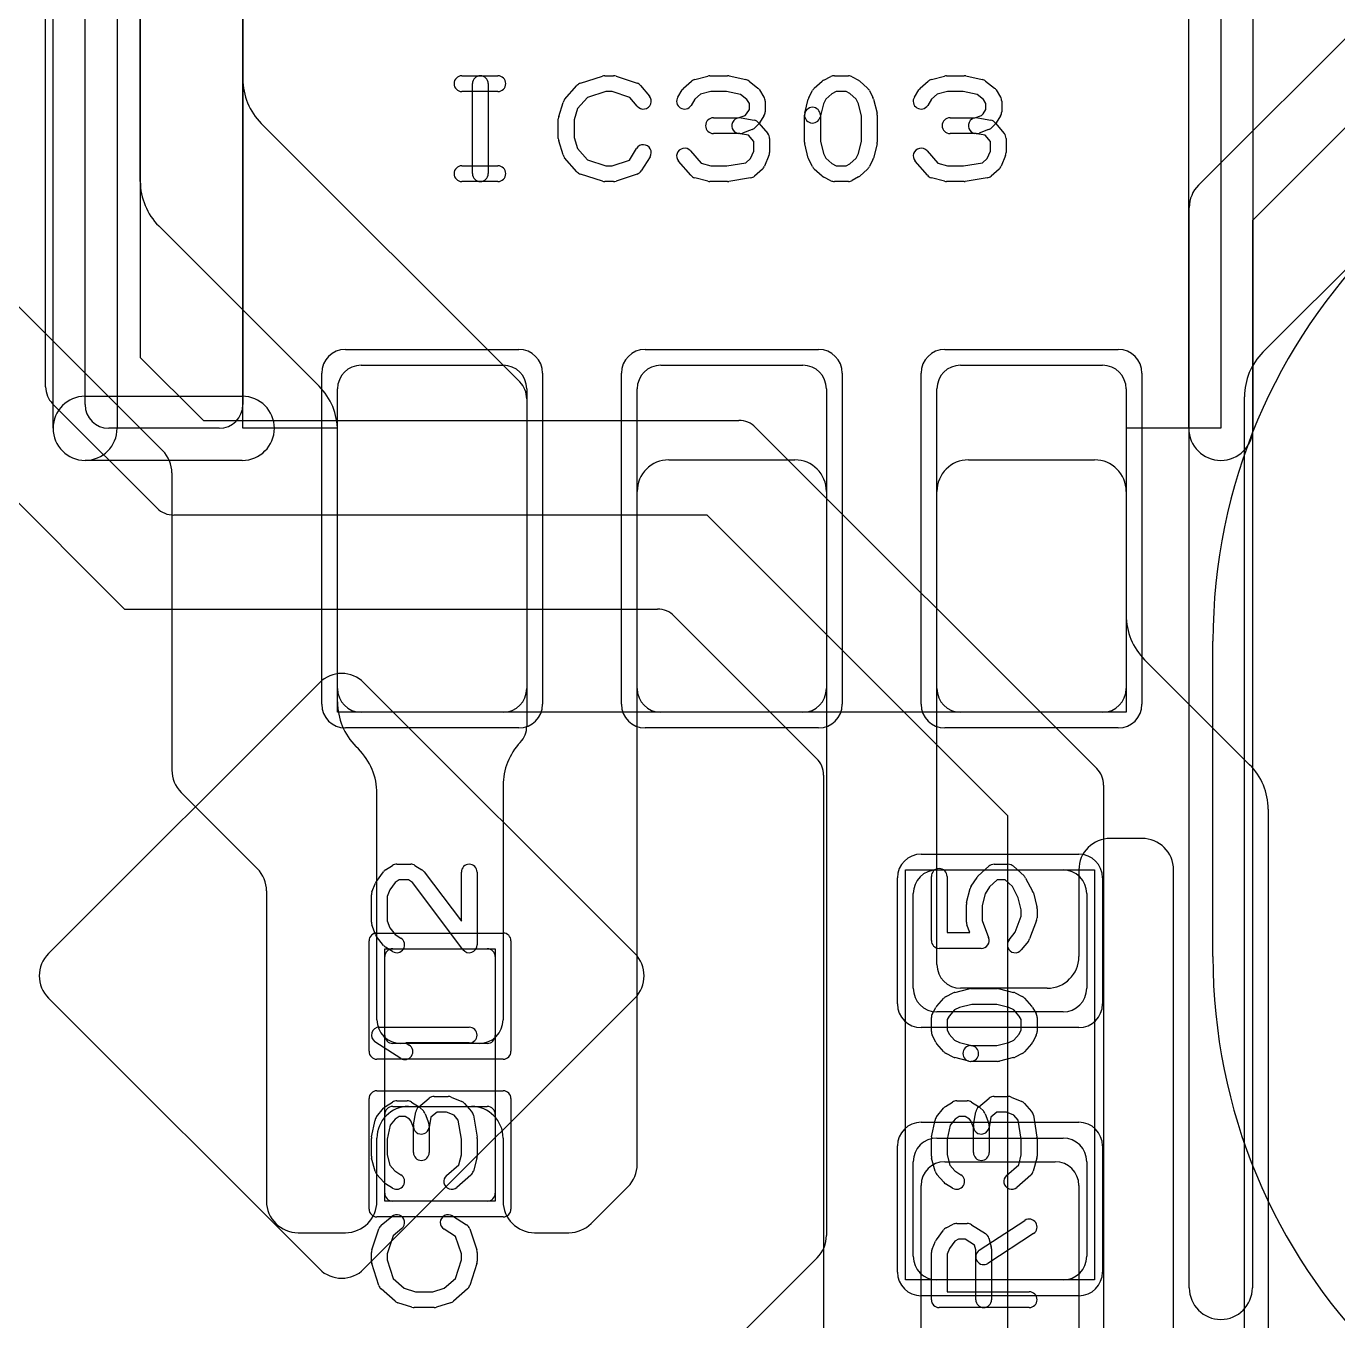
# Model space of a CAD drawing. Extents: x -3.2 to 23.2, y -0.5 to 25.
# Drawn here: x 12.538 to 16.696, y 12.896 to 17 of the extents above; entities that cross this region are included whole.
import ezdxf

# ---------------------------------------------------------------- set-up
doc = ezdxf.new("R2010")
doc.units = 0
for name, color, linetype in [('L1', 3, 'CONTINUOUS'), ('L4', 3, 'CONTINUOUS'), ('MetalMask-A', 176, 'CONTINUOUS'), ('PartsArea-A', 111, 'CONTINUOUS'), ('PartsSilk-A', 221, 'CONTINUOUS'), ('Resist-A', 2, 'CONTINUOUS'), ('Silk-A', 140, 'CONTINUOUS')]:
    doc.layers.add(name, color=color, linetype=linetype)

msp = doc.modelspace()

# ---------------------------------------------------------------- linework, layer by layer
at = {"layer": 'L1'}
for p, q in [((13.225, 18.625), (13.225, 16.83284)), ((12.9, 16.50784), (12.9, 18.125)), ((13.28358, 16.69142), (14.10304, 15.87196)), ((13.46642, 15.85858), (12.95858, 16.36642)), ((12.40396, 16.22104), (12.97071, 15.65429)), ((13.6, 15.925), (14.05, 15.925)), ((14.55, 15.925), (15, 15.925)), ((15.5, 15.925), (15.95, 15.925)), ((13.525, 14.9), (13.525, 15.85)), ((14.125, 15.85), (14.125, 14.9)), ((14.475, 14.9), (14.475, 15.85)), ((15.075, 15.85), (15.075, 14.9)), ((15.425, 14.9), (15.425, 15.85)), ((16.025, 15.85), (16.025, 14.9)), ((14.125, 15.81895), (14.125, 14.78089)), ((13.525, 14.85784), (13.525, 15.71716)), ((14.575, 15.625), (14.975, 15.625)), ((15.525, 15.625), (15.925, 15.625)), ((13, 15.58358), (13, 14.64142)), ((14.475, 13.39142), (14.475, 15.525)), ((15.075, 15.525), (15.075, 13.16642)), ((15.425, 14.02497), (15.425, 15.525)), ((16.025, 15.525), (16.025, 15.13284)), ((16.08358, 14.99142), (16.41642, 14.65858)), ((14.05, 14.825), (13.6, 14.825)), ((15, 14.825), (14.55, 14.825)), ((15.95, 14.825), (15.5, 14.825)), ((13.59142, 14.70858), (13.58358, 14.71642)), ((13.02929, 14.57071), (13.27071, 14.32929)), ((13.65, 13.84997), (13.65, 14.56716)), ((14.05, 14.59216), (14.05, 13.84997)), ((16.475, 14.51716), (16.475, 11.95784)), ((16.075, 14.425), (15.975, 14.425)), ((15.425, 14.325), (15.825, 14.325)), ((15.875, 14.325), (15.875, 14.05)), ((16.175, 12.25), (16.175, 14.325)), ((13.3, 14.25858), (13.3, 13.275)), ((15.35, 13.95), (15.35, 14.25)), ((15.9, 14.25), (15.9, 13.95)), ((13.7, 14.075), (14, 14.075)), ((13.675, 13.8), (13.675, 14.05)), ((14.025, 14.05), (14.025, 13.8)), ((15.775, 13.95), (15.49997, 13.95)), ((15.825, 13.875), (15.425, 13.875)), ((14, 13.775), (13.7, 13.775)), ((13.97503, 13.775), (13.72497, 13.775)), ((13.7, 13.575), (14, 13.575)), ((13.75, 13.575), (13.95, 13.575)), ((13.675, 13.3), (13.675, 13.55)), ((14.025, 13.55), (14.025, 13.3)), ((13.65, 13.275), (13.65, 13.475)), ((14.05, 13.475), (14.05, 13.275)), ((15.425, 13.475), (15.825, 13.475)), ((15.35, 13.1), (15.35, 13.4)), ((15.44997, 13.4), (15.80003, 13.4)), ((15.9, 13.4), (15.9, 13.1)), ((14.32929, 13.20429), (14.44571, 13.32071)), ((15.375, 12.725), (15.375, 13.32503)), ((15.875, 13.32503), (15.875, 12.525)), ((14, 13.275), (13.7, 13.275)), ((13.4, 13.175), (13.55, 13.175)), ((14.15, 13.175), (14.25858, 13.175)), ((15.04571, 13.09571), (14.47929, 12.52929)), ((15.825, 13.025), (15.425, 13.025))]:
    msp.add_line(p, q, dxfattribs=at)
for centre, radius, start, end in [((13.425, 16.83284), 0.2, 180, -135), ((13.1, 16.50784), 0.2, 180, -135), ((13.6, 15.85), 0.075, 90, 180), ((14.05, 15.85), 0.075, 0, 90), ((14.55, 15.85), 0.075, 90, 180), ((15, 15.85), 0.075, 0, 90), ((15.5, 15.85), 0.075, 90, 180), ((15.95, 15.85), 0.075, 0, 90), ((13.325, 15.71716), 0.2, 0, 45), ((14.05003, 15.81895), 0.07497, 0, 45), ((12.9, 15.58358), 0.1, 0, 45), ((14.575, 15.525), 0.1, 90, 180), ((14.975, 15.525), 0.1, 0, 90), ((15.525, 15.525), 0.1, 90, 180), ((15.925, 15.525), 0.1, 0, 90), ((16.225, 15.13284), 0.2, 180, -135), ((13.6, 14.9), 0.075, 180, -90), ((14.05, 14.9), 0.075, -90, 0), ((14.55, 14.9), 0.075, 180, -90), ((15, 14.9), 0.075, -90, 0), ((15.5, 14.9), 0.075, 180, -90), ((15.95, 14.9), 0.075, -90, 0), ((13.725, 14.85784), 0.2, 180, -135), ((14.05003, 14.78089), 0.07497, -43.34614, 0), ((14.25, 14.59216), 0.2, 136.65729, 180), ((13.45, 14.56716), 0.2, 0, 45), ((13.1, 14.64142), 0.1, 180, -135), ((16.275, 14.51716), 0.2, 0, 45), ((15.975, 14.325), 0.1, 90, 180), ((16.075, 14.325), 0.1, 0, 90), ((13.2, 14.25858), 0.1, 0, 45), ((15.425, 14.25), 0.075, 90, 180), ((15.825, 14.25), 0.075, 0, 90), ((13.7, 14.05), 0.025, 90, 180), ((14, 14.05), 0.025, 0, 90), ((15.49997, 14.02497), 0.07497, 180, -90), ((15.775, 14.05), 0.1, -90, 0), ((15.425, 13.95), 0.075, 180, -90), ((15.825, 13.95), 0.075, -90, 0), ((13.72497, 13.84997), 0.07497, 180, -90), ((13.97503, 13.84997), 0.07497, -90, 0), ((13.7, 13.8), 0.025, 180, -90), ((14, 13.8), 0.025, -90, 0), ((13.75, 13.475), 0.1, 90, 180), ((13.7, 13.55), 0.025, 90, 180), ((13.95, 13.475), 0.1, 0, 90), ((14, 13.55), 0.025, 0, 90), ((15.425, 13.4), 0.075, 90, 180), ((15.825, 13.4), 0.075, 0, 90), ((14.375, 13.39142), 0.1, -45, 0), ((15.44997, 13.32503), 0.07497, 90, 180), ((15.80003, 13.32503), 0.07497, 0, 90), ((13.4, 13.275), 0.1, 180, -90), ((13.55, 13.275), 0.1, -90, 0), ((13.7, 13.3), 0.025, 180, -90), ((14, 13.3), 0.025, -90, 0), ((14.15, 13.275), 0.1, 180, -90), ((14.25858, 13.275), 0.1, -90, -45), ((14.975, 13.16642), 0.1, -45, 0), ((15.425, 13.1), 0.075, 180, -90), ((15.825, 13.1), 0.075, -90, 0)]:
    msp.add_arc(centre, radius, start, end, dxfattribs=at)
at = {"layer": 'L4'}
for p, q in [((12.9, 18.35823), (12.9, 15.95)), ((12.6, 15.85605), (12.6, 18.27146)), ((16.45858, 15.96642), (17.425, 16.93284)), ((11.9652, 16.03634), (12.85, 15.15154)), ((12.9, 15.95), (13.1, 15.75)), ((12.95304, 15.47196), (12.62196, 15.80304)), ((16.4, 12.6), (16.4, 15.825)), ((13.1, 15.75), (14.79751, 15.75)), ((14.85052, 15.72804), (15.9316, 14.64696)), ((14.69646, 15.45), (13.00605, 15.45)), ((15.65, 14.49646), (14.69646, 15.45)), ((12.85, 15.15154), (14.53958, 15.15154)), ((14.59261, 15.12957), (15.04366, 14.67855)), ((13.46763, 14.9185), (12.60904, 14.05991)), ((14.46762, 14.05991), (13.60903, 14.9185)), ((15.06563, 14.62552), (15.06563, 11.66896)), ((15.95356, 14.59395), (15.95356, 12.2)), ((15.65, 11.82749), (15.65, 14.49646)), ((12.60904, 13.91849), (13.46762, 13.05991)), ((13.60904, 13.05991), (14.46762, 13.91849))]:
    msp.add_line(p, q, dxfattribs=at)
for centre, radius, start, end in [((16.6, 15.825), 0.2, 135, 180), ((12.67497, 15.85605), 0.07497, 180, -135), ((14.79751, 15.67503), 0.07497, 45, 90), ((13.00605, 15.52497), 0.07497, -135, -90), ((14.53958, 15.07654), 0.075, 45, 90), ((13.53833, 14.8478), 0.09998, 45, 135), ((14.99063, 14.62552), 0.075, 0, 45), ((15.87859, 14.59395), 0.07497, 0, 45), ((12.67975, 13.9892), 0.1, 135, -135), ((14.39691, 13.9892), 0.1, -45, 45), ((13.53833, 13.13062), 0.1, -135, -45)]:
    msp.add_arc(centre, radius, start, end, dxfattribs=at)
at = {"layer": 'MetalMask-A'}
for p, q in [((13.6, 15.925), (14.05, 15.925)), ((14.55, 15.925), (15, 15.925)), ((15.5, 15.925), (15.95, 15.925)), ((13.525, 14.9), (13.525, 15.85)), ((14.125, 15.85), (14.125, 14.9)), ((14.475, 14.9), (14.475, 15.85)), ((15.075, 15.85), (15.075, 14.9)), ((15.425, 14.9), (15.425, 15.85)), ((16.025, 15.85), (16.025, 14.9)), ((14.05, 14.825), (13.6, 14.825)), ((15, 14.825), (14.55, 14.825)), ((15.95, 14.825), (15.5, 14.825)), ((15.425, 14.325), (15.825, 14.325)), ((15.35, 13.95), (15.35, 14.25)), ((15.9, 14.25), (15.9, 13.95)), ((13.7, 14.075), (14, 14.075)), ((13.675, 13.8), (13.675, 14.05)), ((14.025, 14.05), (14.025, 13.8)), ((15.825, 13.875), (15.425, 13.875)), ((14, 13.775), (13.7, 13.775)), ((13.7, 13.575), (14, 13.575)), ((13.675, 13.3), (13.675, 13.55)), ((14.025, 13.55), (14.025, 13.3)), ((15.425, 13.475), (15.825, 13.475)), ((15.35, 13.1), (15.35, 13.4)), ((15.9, 13.4), (15.9, 13.1)), ((14, 13.275), (13.7, 13.275)), ((15.825, 13.025), (15.425, 13.025))]:
    msp.add_line(p, q, dxfattribs=at)
for centre, radius, start, end in [((13.6, 15.85), 0.075, 90, 180), ((14.05, 15.85), 0.075, 0, 90), ((14.55, 15.85), 0.075, 90, 180), ((15, 15.85), 0.075, 0, 90), ((15.5, 15.85), 0.075, 90, 180), ((15.95, 15.85), 0.075, 0, 90), ((13.6, 14.9), 0.075, 180, -90), ((14.05, 14.9), 0.075, -90, 0), ((14.55, 14.9), 0.075, 180, -90), ((15, 14.9), 0.075, -90, 0), ((15.5, 14.9), 0.075, 180, -90), ((15.95, 14.9), 0.075, -90, 0), ((15.425, 14.25), 0.075, 90, 180), ((15.825, 14.25), 0.075, 0, 90), ((13.7, 14.05), 0.025, 90, 180), ((14, 14.05), 0.025, 0, 90), ((15.425, 13.95), 0.075, 180, -90), ((15.825, 13.95), 0.075, -90, 0), ((13.7, 13.8), 0.025, 180, -90), ((14, 13.8), 0.025, -90, 0), ((13.7, 13.55), 0.025, 90, 180), ((14, 13.55), 0.025, 0, 90), ((15.425, 13.4), 0.075, 90, 180), ((15.825, 13.4), 0.075, 0, 90), ((13.7, 13.3), 0.025, 180, -90), ((14, 13.3), 0.025, -90, 0), ((15.425, 13.1), 0.075, 180, -90), ((15.825, 13.1), 0.075, -90, 0)]:
    msp.add_arc(centre, radius, start, end, dxfattribs=at)
at = {"layer": 'PartsArea-A'}
for p, q in [((13.225, 15.725), (13.225, 17.525)), ((16.325, 17.525), (16.325, 15.725)), ((13.525, 15.725), (13.225, 15.725)), ((13.525, 14.825), (13.525, 15.725)), ((16.325, 15.725), (16.025, 15.725)), ((16.025, 15.725), (16.025, 14.825)), ((16.025, 14.825), (13.525, 14.825)), ((15.325, 13.025), (15.325, 14.325)), ((15.325, 14.325), (15.925, 14.325)), ((15.925, 14.325), (15.925, 13.025)), ((13.675, 13.275), (13.675, 14.075)), ((13.675, 14.075), (14.025, 14.075)), ((14.025, 14.075), (14.025, 13.275)), ((14.025, 13.275), (13.675, 13.275)), ((15.925, 13.025), (15.325, 13.025))]:
    msp.add_line(p, q, dxfattribs=at)
at = {"layer": 'PartsSilk-A'}
for p, q in [((12.6234, 15.725), (12.6234, 17.525)), ((16.2234, 15.725), (16.2234, 17.525)), ((16.4266, 17.525), (16.4266, 15.725)), ((12.725, 15.8), (12.725, 17.45)), ((12.8266, 17.4234), (12.8266, 15.725)), ((13.225, 17.45), (13.225, 15.8)), ((13.91944, 16.84259), (14.03333, 16.84259)), ((14.29516, 16.81918), (14.3646, 16.8414)), ((14.37222, 16.84259), (14.4, 16.84259)), ((14.4079, 16.84131), (14.47457, 16.81909)), ((14.65745, 16.83064), (14.69912, 16.84175)), ((14.70556, 16.84259), (14.76111, 16.84259)), ((14.76626, 16.84205), (14.81904, 16.83094)), ((15.0666, 16.82884), (15.08882, 16.83995)), ((15.1, 16.84259), (15.14444, 16.84259)), ((15.15684, 16.8393), (15.17629, 16.82819)), ((15.40745, 16.83064), (15.44912, 16.84175)), ((15.45556, 16.84259), (15.51111, 16.84259)), ((15.51626, 16.84205), (15.56904, 16.83094)), ((13.95278, 16.53241), (13.95278, 16.81759)), ((14.00278, 16.81759), (14.00278, 16.53241)), ((14.24508, 16.76739), (14.28397, 16.81183)), ((14.48588, 16.81137), (14.51365, 16.77804)), ((14.6038, 16.77529), (14.61769, 16.79751)), ((14.62228, 16.80295), (14.64728, 16.82517)), ((14.82951, 16.826), (14.85729, 16.80378)), ((14.86287, 16.79751), (14.87676, 16.77529)), ((15.03617, 16.80295), (15.06117, 16.82517)), ((15.1805, 16.82517), (15.2055, 16.80295)), ((15.3538, 16.77529), (15.36769, 16.79751)), ((15.37228, 16.80295), (15.39728, 16.82517)), ((15.57951, 16.826), (15.60729, 16.80378)), ((15.61287, 16.79751), (15.62676, 16.77529)), ((14.03333, 16.79259), (13.91944, 16.79259)), ((14.22614, 16.71394), (14.24003, 16.75839)), ((14.31702, 16.77368), (14.28618, 16.73844)), ((14.37612, 16.79259), (14.31702, 16.77368)), ((14.39594, 16.79259), (14.37612, 16.79259)), ((14.45202, 16.7739), (14.39594, 16.79259)), ((14.47523, 16.74604), (14.45202, 16.7739)), ((14.65818, 16.76796), (14.6462, 16.74879)), ((14.67606, 16.78385), (14.65818, 16.76796)), ((14.70884, 16.79259), (14.67606, 16.78385)), ((14.75851, 16.79259), (14.70884, 16.79259)), ((14.80292, 16.78324), (14.75851, 16.79259)), ((14.82273, 16.7674), (14.80292, 16.78324)), ((14.83056, 16.75487), (14.82273, 16.7674)), ((14.83056, 16.73587), (14.83056, 16.75487)), ((14.88056, 16.76204), (14.88056, 16.7287)), ((15.00631, 16.72365), (15.01742, 16.7681)), ((15.01931, 16.77322), (15.03042, 16.79544)), ((15.07299, 16.76877), (15.06526, 16.75331)), ((15.09192, 16.7856), (15.07299, 16.76877)), ((15.1059, 16.79259), (15.09192, 16.7856)), ((15.1378, 16.79259), (15.1059, 16.79259)), ((15.14923, 16.78606), (15.1378, 16.79259)), ((15.16868, 16.76877), (15.14923, 16.78606)), ((15.17641, 16.75331), (15.16868, 16.76877)), ((15.21125, 16.79544), (15.22236, 16.77322)), ((15.22425, 16.7681), (15.23536, 16.72365)), ((15.40818, 16.76796), (15.3962, 16.74879)), ((15.42606, 16.78385), (15.40818, 16.76796)), ((15.45884, 16.79259), (15.42606, 16.78385)), ((15.50851, 16.79259), (15.45884, 16.79259)), ((15.55292, 16.78324), (15.50851, 16.79259)), ((15.57273, 16.7674), (15.55292, 16.78324)), ((15.58056, 16.75487), (15.57273, 16.7674)), ((15.58056, 16.73587), (15.58056, 16.75487)), ((15.63056, 16.76204), (15.63056, 16.7287)), ((14.28618, 16.73844), (14.275, 16.70266)), ((14.7956, 16.70926), (14.8168, 16.71697)), ((14.8168, 16.71697), (14.82198, 16.72215)), ((14.82198, 16.72215), (14.83056, 16.73587)), ((14.87676, 16.71545), (14.86287, 16.69323)), ((15.00556, 16.63241), (15.00556, 16.71759)), ((15.06526, 16.75331), (15.05481, 16.71153)), ((15.05556, 16.71759), (15.05556, 16.63549)), ((15.18611, 16.71451), (15.17641, 16.75331)), ((15.18611, 16.63549), (15.18611, 16.71451)), ((15.23611, 16.71759), (15.23611, 16.63241)), ((15.5456, 16.70926), (15.5668, 16.71697)), ((15.5668, 16.71697), (15.57198, 16.72215)), ((15.57198, 16.72215), (15.58056, 16.73587)), ((15.62676, 16.71545), (15.61287, 16.69323)), ((14.225, 16.64352), (14.225, 16.70648)), ((14.275, 16.70266), (14.275, 16.64734)), ((14.71667, 16.70926), (14.7956, 16.70926)), ((14.80438, 16.70887), (14.84605, 16.70146)), ((14.8391, 16.67187), (14.80854, 16.66076)), ((14.85935, 16.6888), (14.84824, 16.67769)), ((14.86088, 16.69285), (14.88865, 16.65952)), ((15.46667, 16.70926), (15.5456, 16.70926)), ((15.55438, 16.70887), (15.59605, 16.70146)), ((15.5891, 16.67187), (15.55854, 16.66076)), ((15.60935, 16.6888), (15.59824, 16.67769)), ((15.61088, 16.69285), (15.63865, 16.65952)), ((14.24003, 16.59161), (14.22614, 16.63606)), ((14.275, 16.64734), (14.28618, 16.61156)), ((14.8, 16.65926), (14.71667, 16.65926)), ((14.82831, 16.65383), (14.79562, 16.65965)), ((14.84444, 16.63447), (14.82831, 16.65383)), ((14.84444, 16.60407), (14.84444, 16.63447)), ((14.89444, 16.64352), (14.89444, 16.59907)), ((15.05556, 16.63549), (15.06526, 16.59669)), ((15.17641, 16.59669), (15.18611, 16.63549)), ((15.55, 16.65926), (15.46667, 16.65926)), ((15.57831, 16.65383), (15.54562, 16.65965)), ((15.59444, 16.63447), (15.57831, 16.65383)), ((15.59444, 16.60407), (15.59444, 16.63447)), ((15.64444, 16.64352), (15.64444, 16.59907)), ((14.28618, 16.61156), (14.31702, 16.57632)), ((14.45023, 16.5755), (14.47324, 16.61232)), ((14.64381, 16.60442), (14.67769, 16.56571)), ((14.83468, 16.58063), (14.84444, 16.60407)), ((14.89252, 16.58946), (14.87864, 16.55613)), ((15.01742, 16.5819), (15.00631, 16.62635)), ((15.06526, 16.59669), (15.07299, 16.58123)), ((15.16868, 16.58123), (15.17641, 16.59669)), ((15.23536, 16.62635), (15.22425, 16.5819)), ((15.39381, 16.60442), (15.42769, 16.56571)), ((15.58468, 16.58063), (15.59444, 16.60407)), ((15.64252, 16.58946), (15.62864, 16.55613)), ((13.91944, 16.55741), (14.03333, 16.55741)), ((14.28397, 16.53817), (14.24508, 16.58261)), ((14.31702, 16.57632), (14.37612, 16.55741)), ((14.37612, 16.55741), (14.39594, 16.55741)), ((14.39594, 16.55741), (14.45023, 16.5755)), ((14.51564, 16.58582), (14.48787, 16.54138)), ((14.64508, 16.52706), (14.60619, 16.5715)), ((14.67769, 16.56571), (14.70884, 16.55741)), ((14.70884, 16.55741), (14.75912, 16.55741)), ((14.75912, 16.55741), (14.81941, 16.56705)), ((14.81941, 16.56705), (14.83468, 16.58063)), ((14.87217, 16.54705), (14.84717, 16.52483)), ((15.03042, 16.55456), (15.01931, 16.57678)), ((15.06117, 16.52483), (15.03617, 16.54705)), ((15.07299, 16.58123), (15.09192, 16.5644)), ((15.09192, 16.5644), (15.1059, 16.55741)), ((15.1059, 16.55741), (15.1378, 16.55741)), ((15.1378, 16.55741), (15.14923, 16.56394)), ((15.14923, 16.56394), (15.16868, 16.58123)), ((15.2055, 16.54705), (15.1805, 16.52483)), ((15.22236, 16.57678), (15.21125, 16.55456)), ((15.39508, 16.52706), (15.35619, 16.5715)), ((15.42769, 16.56571), (15.45884, 16.55741)), ((15.45884, 16.55741), (15.50912, 16.55741)), ((15.50912, 16.55741), (15.56941, 16.56705)), ((15.56941, 16.56705), (15.58468, 16.58063)), ((15.62217, 16.54705), (15.59717, 16.52483)), ((14.03333, 16.50741), (13.91944, 16.50741)), ((14.3646, 16.5086), (14.29516, 16.53082)), ((14.4, 16.50741), (14.37222, 16.50741)), ((14.47457, 16.53091), (14.4079, 16.50869)), ((14.69912, 16.50825), (14.65745, 16.51936)), ((14.76111, 16.50741), (14.70556, 16.50741)), ((14.83451, 16.51883), (14.76506, 16.50772)), ((15.08882, 16.51005), (15.0666, 16.52116)), ((15.14444, 16.50741), (15.1, 16.50741)), ((15.17629, 16.52181), (15.15684, 16.5107)), ((15.44912, 16.50825), (15.40745, 16.51936)), ((15.51111, 16.50741), (15.45556, 16.50741)), ((15.58451, 16.51883), (15.51506, 16.50772)), ((12.725, 15.8266), (13.2234, 15.8266)), ((13.15, 15.725), (12.8, 15.725)), ((13.2234, 15.6234), (12.725, 15.6234)), ((13.71296, 14.34306), (13.75741, 14.34306)), ((15.60648, 14.34306), (15.65093, 14.34306)), ((13.6483, 14.28831), (13.67052, 14.31887)), ((13.67749, 14.32537), (13.69971, 14.33926)), ((13.77066, 14.33926), (13.79288, 14.32537)), ((13.79961, 14.3192), (13.91759, 14.16233)), ((13.91759, 14.16233), (13.91759, 14.31806)), ((13.96759, 14.31806), (13.96759, 14.0875)), ((15.40741, 14.10139), (15.40741, 14.30417)), ((15.45741, 14.30417), (15.45741, 14.12639)), ((15.53383, 14.27359), (15.55235, 14.30137)), ((15.55625, 14.30593), (15.58958, 14.33649)), ((15.66783, 14.33649), (15.70116, 14.30593)), ((13.6342, 14.25511), (13.64531, 14.28289)), ((13.69057, 14.26143), (13.68241, 14.24102)), ((13.70811, 14.28554), (13.69057, 14.26143)), ((13.72013, 14.29306), (13.70811, 14.28554)), ((13.75024, 14.29306), (13.72013, 14.29306)), ((13.76244, 14.28543), (13.75024, 14.29306)), ((13.92261, 14.07247), (13.76244, 14.28543)), ((15.51927, 14.22134), (15.53038, 14.26578)), ((15.59227, 14.27112), (15.57783, 14.24946)), ((15.61621, 14.29306), (15.59227, 14.27112)), ((15.6412, 14.29306), (15.61621, 14.29306)), ((15.66421, 14.27196), (15.6412, 14.29306)), ((15.68297, 14.23678), (15.66421, 14.27196)), ((15.70632, 14.29926), (15.72854, 14.25759)), ((13.63241, 14.15972), (13.63241, 14.24583)), ((13.68241, 14.24102), (13.68241, 14.16412)), ((15.57783, 14.24946), (15.56852, 14.2122)), ((15.69259, 14.19831), (15.68297, 14.23678)), ((15.73073, 14.25189), (15.74184, 14.20745)), ((15.51852, 14.15972), (15.51852, 14.21528)), ((15.56852, 14.2122), (15.56852, 14.16432)), ((15.6734, 14.12784), (15.69259, 14.17821)), ((15.69259, 14.17821), (15.69259, 14.19831)), ((15.74259, 14.20139), (15.74259, 14.17361)), ((13.64503, 14.12063), (13.63392, 14.15118)), ((13.68241, 14.16412), (13.69061, 14.14158)), ((13.69061, 14.14158), (13.7076, 14.12033)), ((15.52946, 14.12639), (15.52016, 14.15082)), ((15.56852, 14.16432), (15.5891, 14.11029)), ((15.74095, 14.16471), (15.71873, 14.10638)), ((13.67122, 14.08577), (13.649, 14.11355)), ((13.7076, 14.12033), (13.72621, 14.1087)), ((15.45741, 14.12639), (15.52946, 14.12639)), ((15.65363, 14.10312), (15.6734, 14.12784)), ((15.71489, 14.09966), (15.69267, 14.07188)), ((13.69971, 14.0663), (13.67749, 14.08019)), ((15.56574, 14.07639), (15.43241, 14.07639)), ((15.45456, 13.92375), (15.47678, 13.93486)), ((15.4819, 13.93675), (15.52635, 13.94786)), ((15.53241, 13.94861), (15.61759, 13.94861)), ((15.62365, 13.94786), (15.6681, 13.93675)), ((15.67322, 13.93486), (15.69544, 13.92375)), ((15.4107, 13.86934), (15.42181, 13.88879)), ((15.42483, 13.893), (15.44705, 13.918)), ((15.49669, 13.88891), (15.48123, 13.88118)), ((15.53549, 13.89861), (15.49669, 13.88891)), ((15.61451, 13.89861), (15.53549, 13.89861)), ((15.65331, 13.88891), (15.61451, 13.89861)), ((15.66877, 13.88118), (15.65331, 13.88891)), ((15.70295, 13.918), (15.72517, 13.893)), ((15.72819, 13.88879), (15.7393, 13.86934)), ((15.40741, 13.8125), (15.40741, 13.85694)), ((15.46394, 13.86173), (15.45741, 13.8503)), ((15.45741, 13.8503), (15.45741, 13.8184)), ((15.48123, 13.88118), (15.46394, 13.86173)), ((15.68606, 13.86173), (15.66877, 13.88118)), ((15.69259, 13.8503), (15.68606, 13.86173)), ((15.69259, 13.8184), (15.69259, 13.8503)), ((15.74259, 13.85694), (15.74259, 13.8125)), ((13.65741, 13.82639), (13.94259, 13.82639)), ((15.45741, 13.8184), (15.4644, 13.80442)), ((15.4644, 13.80442), (15.48123, 13.78549)), ((15.66877, 13.78549), (15.6856, 13.80442)), ((15.6856, 13.80442), (15.69259, 13.8184)), ((13.7253, 13.72763), (13.64382, 13.78041)), ((13.94259, 13.77639), (13.74199, 13.77639)), ((13.74199, 13.77639), (13.75248, 13.76959)), ((15.42116, 13.7791), (15.41005, 13.80132)), ((15.44705, 13.74867), (15.42483, 13.77367)), ((15.48123, 13.78549), (15.49669, 13.77776)), ((15.49669, 13.77776), (15.53847, 13.76731)), ((15.53241, 13.76806), (15.61451, 13.76806)), ((15.61451, 13.76806), (15.65331, 13.77776)), ((15.65331, 13.77776), (15.66877, 13.78549)), ((15.72517, 13.77367), (15.70295, 13.74867)), ((15.73995, 13.80132), (15.72884, 13.7791)), ((15.47678, 13.73181), (15.45456, 13.74292)), ((15.52635, 13.71881), (15.4819, 13.72992)), ((15.6681, 13.72992), (15.62365, 13.71881)), ((15.69544, 13.74292), (15.67322, 13.73181)), ((15.61759, 13.71806), (15.53241, 13.71806)), ((13.78215, 13.57338), (13.81548, 13.60115)), ((13.83148, 13.60694), (13.87593, 13.60694)), ((13.88554, 13.60502), (13.91887, 13.59114)), ((15.55715, 13.57338), (15.59048, 13.60115)), ((15.60648, 13.60694), (15.65093, 13.60694)), ((15.66054, 13.60502), (15.69387, 13.59114)), ((13.649, 13.54201), (13.67122, 13.56979)), ((13.67749, 13.57537), (13.69971, 13.58926)), ((13.71296, 13.59306), (13.7463, 13.59306)), ((13.75955, 13.58926), (13.78177, 13.57537)), ((13.76613, 13.51688), (13.77354, 13.55855)), ((13.7862, 13.57185), (13.79731, 13.56074)), ((13.84053, 13.55694), (13.82117, 13.54081)), ((13.87093, 13.55694), (13.84053, 13.55694)), ((13.89437, 13.54718), (13.87093, 13.55694)), ((13.92795, 13.58467), (13.95017, 13.55967)), ((15.424, 13.54201), (15.44622, 13.56979)), ((15.45249, 13.57537), (15.47471, 13.58926)), ((15.48796, 13.59306), (15.5213, 13.59306)), ((15.53455, 13.58926), (15.55677, 13.57537)), ((15.54113, 13.51688), (15.54854, 13.55855)), ((15.5612, 13.57185), (15.57231, 13.56074)), ((15.61553, 13.55694), (15.59617, 13.54081)), ((15.64593, 13.55694), (15.61553, 13.55694)), ((15.66937, 13.54718), (15.64593, 13.55694)), ((15.70295, 13.58467), (15.72517, 13.55967)), ((13.63295, 13.47876), (13.64406, 13.53154)), ((13.69176, 13.51542), (13.68241, 13.47101)), ((13.7076, 13.53523), (13.69176, 13.51542)), ((13.72013, 13.54306), (13.7076, 13.53523)), ((13.73913, 13.54306), (13.72013, 13.54306)), ((13.75285, 13.53448), (13.73913, 13.54306)), ((13.75803, 13.5293), (13.75285, 13.53448)), ((13.76574, 13.5081), (13.75803, 13.5293)), ((13.80313, 13.5516), (13.81424, 13.52104)), ((13.82117, 13.54081), (13.81535, 13.50812)), ((13.81574, 13.5125), (13.81574, 13.42917)), ((13.90795, 13.53191), (13.89437, 13.54718)), ((13.91759, 13.47162), (13.90795, 13.53191)), ((13.95617, 13.54701), (13.96728, 13.47756)), ((15.40795, 13.47876), (15.41906, 13.53154)), ((15.46676, 13.51542), (15.45741, 13.47101)), ((15.4826, 13.53523), (15.46676, 13.51542)), ((15.49513, 13.54306), (15.4826, 13.53523)), ((15.51413, 13.54306), (15.49513, 13.54306)), ((15.52785, 13.53448), (15.51413, 13.54306)), ((15.53303, 13.5293), (15.52785, 13.53448)), ((15.54074, 13.5081), (15.53303, 13.5293)), ((15.57813, 13.5516), (15.58924, 13.52104)), ((15.59617, 13.54081), (15.59035, 13.50812)), ((15.59074, 13.5125), (15.59074, 13.42917)), ((15.68295, 13.53191), (15.66937, 13.54718)), ((15.69259, 13.47162), (15.68295, 13.53191)), ((15.73117, 13.54701), (15.74228, 13.47756)), ((13.63241, 13.41806), (13.63241, 13.47361)), ((13.68241, 13.47101), (13.68241, 13.42134)), ((13.76574, 13.42917), (13.76574, 13.5081)), ((13.91759, 13.42134), (13.91759, 13.47162)), ((13.96759, 13.47361), (13.96759, 13.41806)), ((15.40741, 13.41806), (15.40741, 13.47361)), ((15.45741, 13.47101), (15.45741, 13.42134)), ((15.54074, 13.42917), (15.54074, 13.5081)), ((15.69259, 13.42134), (15.69259, 13.47162)), ((15.74259, 13.47361), (15.74259, 13.41806)), ((13.64436, 13.36995), (13.63325, 13.41162)), ((13.68241, 13.42134), (13.69115, 13.38856)), ((13.69115, 13.38856), (13.70704, 13.37068)), ((13.87058, 13.35631), (13.90929, 13.39019)), ((13.90929, 13.39019), (13.91759, 13.42134)), ((13.96675, 13.41162), (13.95564, 13.36995)), ((15.41936, 13.36995), (15.40825, 13.41162)), ((15.45741, 13.42134), (15.46615, 13.38856)), ((15.46615, 13.38856), (15.48204, 13.37068)), ((15.64558, 13.35631), (15.68429, 13.39019)), ((15.68429, 13.39019), (15.69259, 13.42134)), ((15.74175, 13.41162), (15.73064, 13.36995)), ((13.67205, 13.33478), (13.64983, 13.35978)), ((13.70704, 13.37068), (13.72621, 13.3587)), ((13.94794, 13.35758), (13.9035, 13.31869)), ((15.44705, 13.33478), (15.42483, 13.35978)), ((15.48204, 13.37068), (15.50121, 13.3587)), ((15.72294, 13.35758), (15.6785, 13.31869)), ((13.69971, 13.3163), (13.67749, 13.33019)), ((15.47471, 13.3163), (15.45249, 13.33019)), ((13.66363, 13.19838), (13.69696, 13.22615)), ((13.88918, 13.22814), (13.93362, 13.20037)), ((13.63369, 13.1204), (13.65591, 13.18707)), ((13.72896, 13.18773), (13.7011, 13.16452)), ((13.8995, 13.16273), (13.86268, 13.18574)), ((13.94409, 13.18707), (13.96631, 13.1204)), ((15.4233, 13.1522), (15.44552, 13.18276)), ((15.45456, 13.19042), (15.47678, 13.20153)), ((15.48796, 13.20417), (15.5213, 13.20417)), ((15.53455, 13.20037), (15.57899, 13.17259)), ((15.55947, 13.11953), (15.70391, 13.21398)), ((13.7011, 13.16452), (13.68241, 13.10844)), ((13.91759, 13.10844), (13.8995, 13.16273)), ((15.40956, 13.12265), (15.42067, 13.14765)), ((15.48237, 13.14843), (15.46529, 13.12493)), ((15.49386, 13.15417), (15.48237, 13.14843)), ((15.51413, 13.15417), (15.49386, 13.15417)), ((15.54413, 13.13542), (15.51413, 13.15417)), ((15.73127, 13.17214), (15.58683, 13.07769)), ((15.5899, 13.15783), (15.59731, 13.13005)), ((13.63241, 13.08472), (13.63241, 13.1125)), ((13.68241, 13.10844), (13.68241, 13.08862)), ((13.91759, 13.08862), (13.91759, 13.10844)), ((13.96759, 13.1125), (13.96759, 13.08472)), ((15.40741, 12.9625), (15.40741, 13.1125)), ((15.46529, 13.12493), (15.45741, 13.1072)), ((15.45741, 13.1072), (15.45741, 12.9875)), ((15.54815, 13.12033), (15.54413, 13.13542)), ((15.54815, 12.9625), (15.54815, 13.12033)), ((15.59815, 13.12361), (15.59815, 12.9625)), ((13.65582, 13.00766), (13.6336, 13.0771)), ((13.68241, 13.08862), (13.70132, 13.02952)), ((13.89868, 13.02952), (13.91759, 13.08862)), ((13.9664, 13.0771), (13.94418, 13.00766)), ((13.70132, 13.02952), (13.73656, 12.99868)), ((13.86344, 12.99868), (13.89868, 13.02952)), ((13.70761, 12.95758), (13.66317, 12.99647)), ((13.73656, 12.99868), (13.77234, 12.9875)), ((13.77234, 12.9875), (13.82766, 12.9875)), ((13.82766, 12.9875), (13.86344, 12.99868)), ((13.93683, 12.99647), (13.89239, 12.95758)), ((15.45741, 12.9875), (15.71759, 12.9875)), ((13.76106, 12.93864), (13.71661, 12.95253)), ((13.83148, 12.9375), (13.76852, 12.9375)), ((13.88339, 12.95253), (13.83894, 12.93864)), ((15.71759, 12.9375), (15.43241, 12.9375))]:
    msp.add_line(p, q, dxfattribs=at)
for centre, radius, start, end in [((13.91944, 16.81759), 0.025, 90, -90), ((13.97778, 16.81759), 0.025, 0, 180), ((14.03333, 16.81759), 0.025, -90, 90), ((14.37222, 16.81759), 0.025, 90, 107.74642), ((14.4, 16.81759), 0.025, 71.57954, 90), ((14.70556, 16.81759), 0.025, 90, 104.92885), ((14.76111, 16.81759), 0.025, 78.11016, 90), ((15.1, 16.81759), 0.025, 90, 116.56505), ((15.14444, 16.81759), 0.025, 60.26649, 90), ((15.45556, 16.81759), 0.025, 90, 104.92885), ((15.51111, 16.81759), 0.025, 78.11016, 90), ((14.30278, 16.79537), 0.025, 107.74642, 138.81192), ((14.46667, 16.79537), 0.025, 39.7909, 71.57954), ((14.63889, 16.78426), 0.025, 131.62783, 147.98998), ((14.66389, 16.80648), 0.025, 104.92551, 131.63069), ((14.81389, 16.80648), 0.025, 51.33303, 78.11298), ((14.84167, 16.78426), 0.025, 32.00538, 51.34522), ((15.05278, 16.78426), 0.025, 131.62783, 153.43495), ((15.07778, 16.80648), 0.025, 116.56505, 131.62783), ((15.16389, 16.80648), 0.025, 48.37217, 60.26649), ((15.18889, 16.78426), 0.025, 26.56505, 48.37217), ((15.38889, 16.78426), 0.025, 131.62783, 147.98998), ((15.41389, 16.80648), 0.025, 104.92551, 131.63069), ((15.56389, 16.80648), 0.025, 51.33303, 78.11298), ((15.59167, 16.78426), 0.025, 32.00538, 51.34522), ((14.26389, 16.75093), 0.025, 138.81192, 162.63777), ((14.49444, 16.76204), 0.025, -140.2091, 39.8005), ((14.625, 16.76204), 0.025, 147.99462, -32.01002), ((14.85556, 16.76204), 0.025, 0, 32.01002), ((15.04167, 16.76204), 0.025, 153.43495, 165.96932), ((15.2, 16.76204), 0.025, 14.03068, 26.56505), ((15.375, 16.76204), 0.025, 147.99462, -32.01002), ((15.60556, 16.76204), 0.025, 0, 32.01002), ((14.25, 16.70648), 0.025, 162.63777, 180), ((14.85556, 16.7287), 0.025, -32.00538, 0), ((15.03056, 16.71759), 0.025, 0, 180), ((15.03056, 16.71759), 0.025, 165.96932, -14.03321), ((15.21111, 16.71759), 0.025, 0, 14.03068), ((15.60556, 16.7287), 0.025, -32.00538, 0), ((14.71667, 16.68426), 0.025, 90, -90), ((14.8, 16.68426), 0.025, 79.90837, -100.08326), ((14.83056, 16.69537), 0.025, -70.02864, -45), ((14.84167, 16.67685), 0.025, 39.7909, 79.91674), ((14.84167, 16.70648), 0.025, -45, -32.01002), ((15.46667, 16.68426), 0.025, 90, -90), ((15.55, 16.68426), 0.025, 79.90837, -100.08326), ((15.58056, 16.69537), 0.025, -70.02864, -45), ((15.59167, 16.67685), 0.025, 39.7909, 79.91674), ((15.59167, 16.70648), 0.025, -45, -32.01002), ((14.25, 16.64352), 0.025, 180, -162.63777), ((14.8, 16.68426), 0.025, -90, -70.02141), ((14.86944, 16.64352), 0.025, 0, 39.8005), ((15.03056, 16.63241), 0.025, 180, -165.96932), ((15.21111, 16.63241), 0.025, -14.03068, 0), ((15.55, 16.68426), 0.025, -90, -70.02141), ((15.61944, 16.64352), 0.025, 0, 39.8005), ((14.26389, 16.59907), 0.025, -162.63777, -138.81192), ((14.49444, 16.59907), 0.025, -32.00538, 147.99925), ((14.625, 16.58796), 0.025, 41.18808, -138.81042), ((14.86944, 16.59907), 0.025, -22.60576, 0), ((15.375, 16.58796), 0.025, 41.18808, -138.81042), ((15.61944, 16.59907), 0.025, -22.60576, 0), ((13.91944, 16.53241), 0.025, 90, -90), ((14.03333, 16.53241), 0.025, -90, 90), ((14.85556, 16.56574), 0.025, -48.37217, -22.60888), ((15.04167, 16.58796), 0.025, -165.96932, -153.43495), ((15.05278, 16.56574), 0.025, -153.43495, -131.62783), ((15.18889, 16.56574), 0.025, -48.37217, -26.56505), ((15.2, 16.58796), 0.025, -26.56505, -14.03068), ((15.60556, 16.56574), 0.025, -48.37217, -22.60888), ((13.97778, 16.53241), 0.025, 180, 0), ((14.30278, 16.55463), 0.025, -138.81192, -107.74642), ((14.37222, 16.53241), 0.025, -107.74642, -90), ((14.4, 16.53241), 0.025, -90, -71.57954), ((14.46667, 16.55463), 0.025, -71.57954, -32.00538), ((14.66389, 16.54352), 0.025, -138.81192, -104.92885), ((14.70556, 16.53241), 0.025, -104.92551, -90), ((14.76111, 16.53241), 0.025, -90, -80.91133), ((14.83056, 16.54352), 0.025, -80.91063, -48.36931), ((15.07778, 16.54352), 0.025, -131.62783, -116.56505), ((15.1, 16.53241), 0.025, -116.56505, -90), ((15.14444, 16.53241), 0.025, -90, -60.26649), ((15.16389, 16.54352), 0.025, -60.26649, -48.37217), ((15.41389, 16.54352), 0.025, -138.81192, -104.92885), ((15.45556, 16.53241), 0.025, -104.92551, -90), ((15.51111, 16.53241), 0.025, -90, -80.91133), ((15.58056, 16.54352), 0.025, -80.91063, -48.36931), ((12.725, 15.725), 0.1016, 90, -90), ((12.8, 15.8), 0.075, 180, -90), ((13.15, 15.8), 0.075, -90, 0), ((13.2234, 15.725), 0.1016, -90, 90), ((12.725, 15.725), 0.1016, 180, 0), ((16.325, 15.725), 0.1016, 180, 0), ((13.71296, 14.31806), 0.025, 90, 122.01002), ((13.75741, 14.31806), 0.025, 57.99462, 90), ((13.94259, 14.31806), 0.025, 0, 180), ((15.60648, 14.31806), 0.025, 90, 132.51745), ((15.65093, 14.31806), 0.025, 47.4797, 90), ((13.69074, 14.30417), 0.025, 122.00538, 143.97932), ((13.77963, 14.30417), 0.025, 36.9524, 57.98998), ((15.43241, 14.30417), 0.025, 0, 180), ((15.57315, 14.2875), 0.025, 132.5203, 146.30993), ((15.68426, 14.2875), 0.025, 28.0617, 47.48255), ((13.66852, 14.27361), 0.025, 143.98274, 158.20215), ((15.55463, 14.25972), 0.025, 146.30358, 165.96376), ((13.65741, 14.24583), 0.025, 158.2071, 180), ((15.54352, 14.21528), 0.025, 165.96932, 180), ((15.70648, 14.24583), 0.025, 14.03068, 28.0682), ((15.71759, 14.20139), 0.025, 0, 14.03624), ((13.65741, 14.15972), 0.025, 180, -160.01539), ((15.54352, 14.15972), 0.025, 180, -159.14636), ((15.71759, 14.17361), 0.025, -20.8565, 0), ((13.66852, 14.12917), 0.025, -160.02081, -141.34522), ((13.71296, 14.0875), 0.025, -122.00538, 57.98998), ((15.43241, 14.10139), 0.025, 180, -90), ((15.56574, 14.10139), 0.025, -90, 20.8565), ((15.67315, 14.0875), 0.025, 141.33303, -38.65478), ((15.69537, 14.11528), 0.025, -38.66697, -20.85364), ((13.69074, 14.10139), 0.025, -141.33303, -122.01002), ((13.94259, 14.0875), 0.025, -143.0476, 0), ((15.48796, 13.9125), 0.025, 104.03068, 116.56505), ((15.53241, 13.92361), 0.025, 90, 104.03068), ((15.61759, 13.92361), 0.025, 75.96932, 90), ((15.66204, 13.9125), 0.025, 63.43495, 75.96932), ((15.44352, 13.87639), 0.025, 138.37217, 150.26649), ((15.46574, 13.90139), 0.025, 116.56505, 138.37217), ((15.68426, 13.90139), 0.025, 41.62783, 63.43495), ((15.70648, 13.87639), 0.025, 29.73351, 41.62783), ((15.43241, 13.85694), 0.025, 150.26649, 180), ((15.71759, 13.85694), 0.025, 0, 29.73351), ((13.65741, 13.80139), 0.025, 90, -122.93381), ((13.94259, 13.80139), 0.025, -90, 90), ((15.43241, 13.8125), 0.025, 180, -153.43495), ((15.71759, 13.8125), 0.025, -26.56505, 0), ((13.73889, 13.74861), 0.025, -122.93354, 57.06619), ((15.44352, 13.79028), 0.025, -153.43495, -138.37217), ((15.53241, 13.74306), 0.025, 90, -90), ((15.53241, 13.74306), 0.025, -104.03068, 75.96679), ((15.70648, 13.79028), 0.025, -41.62783, -26.56505), ((15.46574, 13.76528), 0.025, -138.37217, -116.56505), ((15.48796, 13.75417), 0.025, -116.56505, -104.03068), ((15.66204, 13.75417), 0.025, -75.96932, -63.43495), ((15.68426, 13.76528), 0.025, -63.43495, -41.62783), ((15.61759, 13.74306), 0.025, -90, -75.96932), ((13.83148, 13.58194), 0.025, 90, 129.8005), ((13.87593, 13.58194), 0.025, 67.39424, 90), ((15.60648, 13.58194), 0.025, 90, 129.8005), ((15.65093, 13.58194), 0.025, 67.39424, 90), ((13.69074, 13.55417), 0.025, 122.00538, 141.34522), ((13.71296, 13.56806), 0.025, 90, 122.01002), ((13.7463, 13.56806), 0.025, 57.99462, 90), ((13.79815, 13.55417), 0.025, 129.7909, 169.91674), ((13.76852, 13.55417), 0.025, 45, 57.98998), ((13.77963, 13.54306), 0.025, 19.97136, 45), ((13.90926, 13.56806), 0.025, 41.62783, 67.39112), ((13.93148, 13.54306), 0.025, 9.08937, 41.63069), ((15.46574, 13.55417), 0.025, 122.00538, 141.34522), ((15.48796, 13.56806), 0.025, 90, 122.01002), ((15.5213, 13.56806), 0.025, 57.99462, 90), ((15.57315, 13.55417), 0.025, 129.7909, 169.91674), ((15.54352, 13.55417), 0.025, 45, 57.98998), ((15.55463, 13.54306), 0.025, 19.97136, 45), ((15.68426, 13.56806), 0.025, 41.62783, 67.39112), ((15.70648, 13.54306), 0.025, 9.08937, 41.63069), ((13.66852, 13.52639), 0.025, 141.33303, 168.11298), ((13.79074, 13.5125), 0.025, 169.90837, -10.08326), ((13.79074, 13.5125), 0.025, 0, 19.97859), ((15.44352, 13.52639), 0.025, 141.33303, 168.11298), ((15.56574, 13.5125), 0.025, 169.90837, -10.08326), ((15.56574, 13.5125), 0.025, 0, 19.97859), ((13.65741, 13.47361), 0.025, 168.11016, 180), ((13.94259, 13.47361), 0.025, 0, 9.08867), ((15.43241, 13.47361), 0.025, 168.11016, 180), ((15.71759, 13.47361), 0.025, 0, 9.08867), ((13.79074, 13.42917), 0.025, 180, 0), ((15.56574, 13.42917), 0.025, 180, 0), ((13.65741, 13.41806), 0.025, 180, -165.07115), ((13.94259, 13.41806), 0.025, -14.92551, 0), ((15.43241, 13.41806), 0.025, 180, -165.07115), ((15.71759, 13.41806), 0.025, -14.92551, 0), ((13.66852, 13.37639), 0.025, -165.07449, -138.36931), ((13.71296, 13.3375), 0.025, -122.00538, 57.98998), ((13.88704, 13.3375), 0.025, 131.18808, -48.81042), ((13.93148, 13.37639), 0.025, -48.81192, -14.92885), ((15.44352, 13.37639), 0.025, -165.07449, -138.36931), ((15.48796, 13.3375), 0.025, -122.00538, 57.98998), ((15.66204, 13.3375), 0.025, 131.18808, -48.81042), ((15.70648, 13.37639), 0.025, -48.81192, -14.92885), ((13.69074, 13.35139), 0.025, -138.37217, -122.01002), ((15.46574, 13.35139), 0.025, -138.37217, -122.01002), ((13.71296, 13.20694), 0.025, -50.2091, 129.8005), ((13.87593, 13.20694), 0.025, 57.99462, -122.00075), ((13.67963, 13.17917), 0.025, 129.7909, 161.57954), ((13.92037, 13.17917), 0.025, 18.42046, 57.99462), ((15.46574, 13.16806), 0.025, 116.56505, 143.97932), ((15.48796, 13.17917), 0.025, 90, 116.56505), ((15.5213, 13.17917), 0.025, 57.99462, 90), ((15.71759, 13.19306), 0.025, -56.81854, 123.18086), ((15.44352, 13.1375), 0.025, 143.98274, 156.03964), ((15.56574, 13.15139), 0.025, 14.92551, 57.98998), ((13.65741, 13.1125), 0.025, 161.57954, 180), ((13.94259, 13.1125), 0.025, 0, 18.42046), ((15.43241, 13.1125), 0.025, 156.04915, 180), ((15.57315, 13.09861), 0.025, 123.18146, -56.81914), ((15.57315, 13.12361), 0.025, 0, 14.93527), ((13.65741, 13.08472), 0.025, 180, -162.25358), ((13.94259, 13.08472), 0.025, -17.74642, 0), ((13.67963, 13.01528), 0.025, -162.25358, -131.18808), ((13.92037, 13.01528), 0.025, -48.81192, -17.74642), ((15.71759, 12.9625), 0.025, -90, 90), ((13.72407, 12.97639), 0.025, -131.18808, -107.36223), ((13.76852, 12.9625), 0.025, -107.36223, -90), ((13.83148, 12.9625), 0.025, -90, -72.63777), ((13.87593, 12.97639), 0.025, -72.63777, -48.81192), ((15.43241, 12.9625), 0.025, 180, -90), ((15.57315, 12.9625), 0.025, 180, 0)]:
    msp.add_arc(centre, radius, start, end, dxfattribs=at)
at = {"layer": 'Resist-A'}
for p, q in [((13.55, 15.975), (14.1, 15.975)), ((14.5, 15.975), (15.05, 15.975)), ((15.45, 15.975), (16, 15.975)), ((13.475, 14.85), (13.475, 15.9)), ((14.175, 15.9), (14.175, 14.85)), ((14.425, 14.85), (14.425, 15.9)), ((15.125, 15.9), (15.125, 14.85)), ((15.375, 14.85), (15.375, 15.9)), ((16.075, 15.9), (16.075, 14.85)), ((14.1, 14.775), (13.55, 14.775)), ((15.05, 14.775), (14.5, 14.775)), ((16, 14.775), (15.45, 14.775)), ((15.375, 14.375), (15.875, 14.375)), ((15.3, 13.9), (15.3, 14.3)), ((15.95, 14.3), (15.95, 13.9)), ((13.625, 13.75), (13.625, 14.1)), ((13.65, 14.125), (14.05, 14.125)), ((14.075, 14.1), (14.075, 13.75)), ((15.875, 13.825), (15.375, 13.825)), ((14.05, 13.725), (13.65, 13.725)), ((13.625, 13.25), (13.625, 13.6)), ((13.65, 13.625), (14.05, 13.625)), ((14.075, 13.6), (14.075, 13.25)), ((15.375, 13.525), (15.875, 13.525)), ((15.3, 13.05), (15.3, 13.45)), ((15.95, 13.45), (15.95, 13.05)), ((14.05, 13.225), (13.65, 13.225)), ((15.875, 12.975), (15.375, 12.975))]:
    msp.add_line(p, q, dxfattribs=at)
for centre, radius, start, end in [((13.55, 15.9), 0.075, 90, 180), ((14.1, 15.9), 0.075, 0, 90), ((14.5, 15.9), 0.075, 90, 180), ((15.05, 15.9), 0.075, 0, 90), ((15.45, 15.9), 0.075, 90, 180), ((16, 15.9), 0.075, 0, 90), ((13.55, 14.85), 0.075, 180, -90), ((14.1, 14.85), 0.075, -90, 0), ((14.5, 14.85), 0.075, 180, -90), ((15.05, 14.85), 0.075, -90, 0), ((15.45, 14.85), 0.075, 180, -90), ((16, 14.85), 0.075, -90, 0), ((15.375, 14.3), 0.075, 90, 180), ((15.875, 14.3), 0.075, 0, 90), ((13.65, 14.1), 0.025, 90, 180), ((14.05, 14.1), 0.025, 0, 90), ((15.375, 13.9), 0.075, 180, -90), ((15.875, 13.9), 0.075, -90, 0), ((13.65, 13.75), 0.025, 180, -90), ((14.05, 13.75), 0.025, -90, 0), ((13.65, 13.6), 0.025, 90, 180), ((14.05, 13.6), 0.025, 0, 90), ((15.375, 13.45), 0.075, 90, 180), ((15.875, 13.45), 0.075, 0, 90), ((13.65, 13.25), 0.025, 180, -90), ((14.05, 13.25), 0.025, -90, 0), ((15.375, 13.05), 0.075, 180, -90), ((15.875, 13.05), 0.075, -90, 0)]:
    msp.add_arc(centre, radius, start, end, dxfattribs=at)
at = {"layer": 'Silk-A'}
for p, q in [((16.25429, 16.49571), (17.37929, 17.62071)), ((12.6234, 15.725), (12.6234, 17.525)), ((17.52071, 17.47929), (16.425, 16.38358)), ((12.725, 15.8), (12.725, 17.45)), ((12.8266, 17.4234), (12.8266, 15.725)), ((13.225, 17.45), (13.225, 15.8)), ((16.225, 13), (16.225, 16.425)), ((16.425, 16.38358), (16.425, 13)), ((12.725, 15.8266), (13.2234, 15.8266)), ((13.15, 15.725), (12.8, 15.725)), ((13.2234, 15.6234), (12.725, 15.6234)), ((16.3, 14.05), (16.3, 15.05))]:
    msp.add_line(p, q, dxfattribs=at)
for centre, radius, start, end in [((18.1, 15.05), 1.8, 0, 180), ((16.325, 16.425), 0.1, 135, 180), ((12.725, 15.725), 0.1016, 90, -90), ((12.8, 15.8), 0.075, 180, -90), ((13.15, 15.8), 0.075, -90, 0), ((13.2234, 15.725), 0.1016, -90, 90), ((12.725, 15.725), 0.1016, 180, 0), ((18.1, 14.05), 1.8, 180, -2.29053), ((16.325, 13), 0.1, 180, 0)]:
    msp.add_arc(centre, radius, start, end, dxfattribs=at)

doc.saveas('drawing.dxf')
